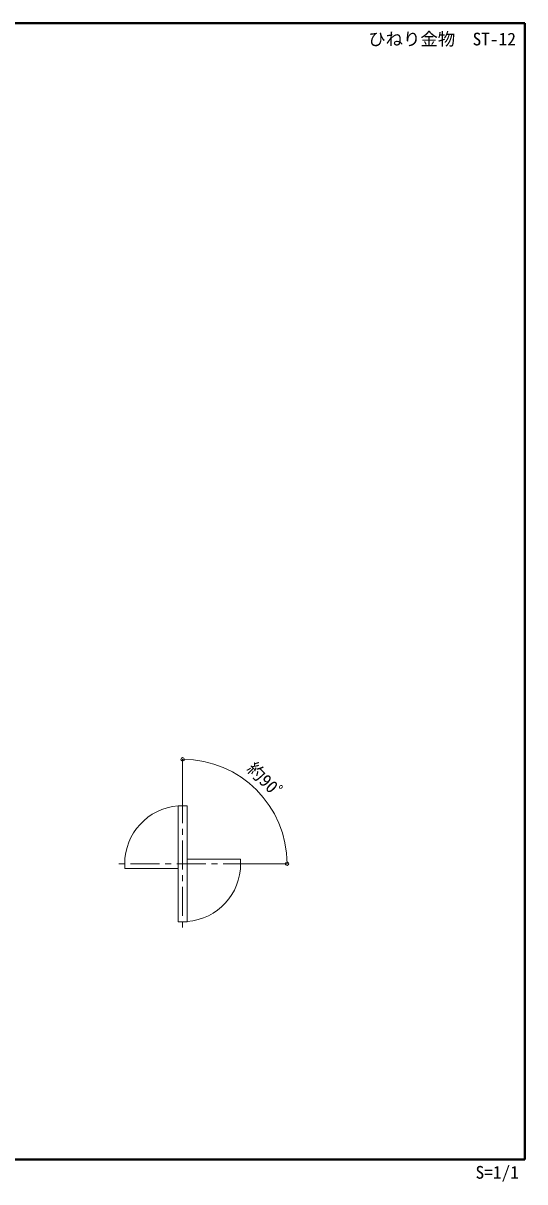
# Model space of a CAD drawing. Units: millimetres at full size, sheet at 1:1; details may follow other scales. Extents: x -129 to 129, y -102 to 98.
# Drawn here: x 42.5 to 129, y -101.9 to 98 of the extents above; entities that cross this region are included whole.
import ezdxf
from ezdxf.enums import TextEntityAlignment as Align

# ---------------------------------------------------------------- set-up
doc = ezdxf.new("R2010")
doc.units = ezdxf.units.MM
doc.header["$PDMODE"] = 32
doc.header["$PDSIZE"] = 0.6
doc.linetypes.add('CHAIN1', pattern=[8, 5, -1, 1, -1])
for name, color, linetype, lineweight in [('1-0_1-0', 3, 'Continuous', 9), ('1-F_1-F', 7, 'Continuous', 5), ('F-0', 6, 'Continuous', 40)]:
    doc.layers.add(name, color=color, linetype=linetype, lineweight=lineweight)
doc.layers.add('F-E', color=7, linetype='Continuous')
doc.styles.add('ＭＳ ゴシック', font='')
doc.styles.get('ＭＳ ゴシック').set_extended_font_data('MS Gothic')

msp = doc.modelspace()

# ---------------------------------------------------------------- linework, layer by layer
at = {"layer": '1-0_1-0', "color": 7, "linetype": 'CHAIN1', "lineweight": 5}
for p, q in [((70, -35), (70, -59)), ((82, -47), (58, -47))]:
    msp.add_line(p, q, dxfattribs=at)
at = {"layer": '1-0_1-0'}
for p, q in [((69.2, -57), (69.2, -37)), ((69.2, -37), (70.8, -37)), ((70.8, -57), (70.8, -37)), ((60, -47.8), (60, -47)), ((69.2, -47.8), (60, -47.8)), ((80, -46.2), (70.8, -46.2)), ((80, -47), (80, -46.2)), ((69.2, -57), (70.8, -57))]:
    msp.add_line(p, q, dxfattribs=at)
for start, end in [(94.58857, 180), (274.58857, 0)]:
    msp.add_arc((70, -47), 10, start, end, dxfattribs=at)
at = {"layer": '1-F_1-F'}
for p, q in [((70, -35), (70, -29)), ((82, -47), (88, -47))]:
    msp.add_line(p, q, dxfattribs=at)
msp.add_arc((70, -47), 18, 0, 90, dxfattribs=at)
for p in [(70, -29), (88, -47)]:
    msp.add_point(p, dxfattribs=at)
at = {"layer": 'F-0'}
for p, q in [((-129, 98), (129, 98)), ((129, 98), (129, -98)), ((-129, -98), (129, -98))]:
    msp.add_line(p, q, dxfattribs=at)

# ---------------------------------------------------------------- texts
at = {"layer": '1-F_1-F', "style": 'ＭＳ ゴシック'}
msp.add_text('約90ﾟ', height=2.199, rotation=315, dxfattribs=at).set_placement((80.43, -31.267), align=Align.BOTTOM_LEFT)
at = {"layer": 'F-0', "color": 7, "style": 'ＭＳ ゴシック'}
msp.add_text('S=1/1', height=2.199, dxfattribs=at).set_placement((120.5, -102), align=Align.BOTTOM_LEFT)
at = {"layer": 'F-E', "style": 'ＭＳ ゴシック'}
msp.add_text('ひねり金物\u3000ST-12', height=2.199, dxfattribs=at).set_placement((102, 93.5), align=Align.BOTTOM_LEFT)

doc.saveas('drawing.dxf')
